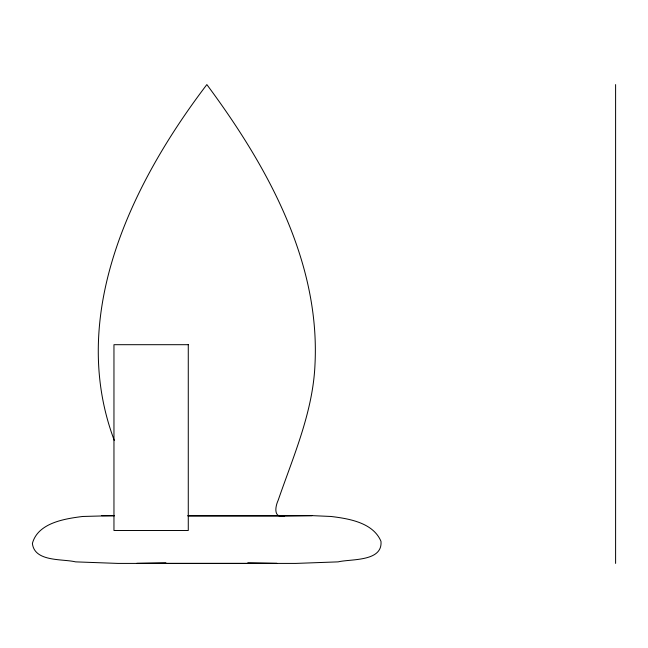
<?xml version="1.0" encoding="UTF-8"?>
<svg xmlns="http://www.w3.org/2000/svg" width="648" height="648" viewBox="0 0 648 648"><rect width="100%" height="100%" fill="white"/><g stroke="black" fill="none" stroke-linecap="round" stroke-linejoin="round"><path stroke-width="0.97" d="M165.904 562.788L136.688 563.395L277.02 563.395L247.803 562.788M283.427 516.043L312.02 515.654M113.092 515.654L82.701 516.472C64.703 518.748 37.932 522.847 32.4 543.405C34.409 562.148 62.556 558.689 75.549 561.865L117.912 563.412L295.796 563.412L338.151 561.865C350.787 558.803 382.846 561.929 380.975 541.323C373.11 522.588 348.916 518.651 331.007 516.472L312.66 515.654L187.823 515.654M188.042 516.043L284.172 516.043C273.545 518.327 275.019 507.109 278.13 500.394C293.358 456.233 312.879 412.241 314.969 364.873C320.387 261.128 266.725 165.272 206.85 84.588C131.698 183.311 67.254 315.406 114.267 440.356M101.687 515.654L114.502 515.824M615.6 84.588L615.6 563.412M188.276 344.696L113.959 344.696L113.959 530.493L188.276 530.493L188.276 344.696"/></g></svg>
